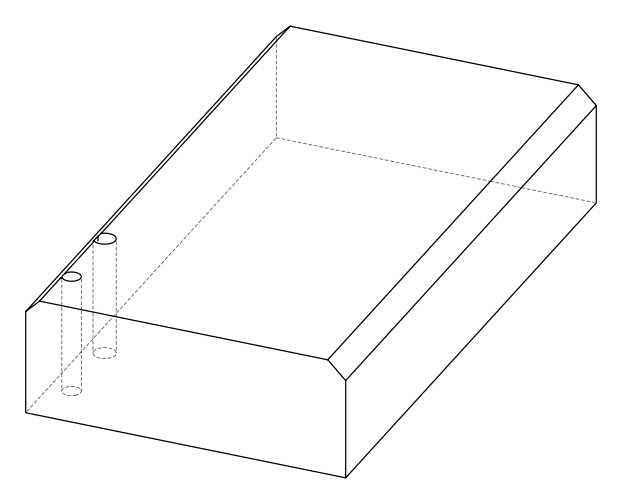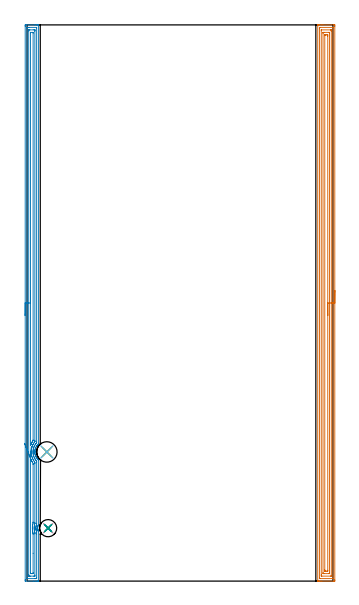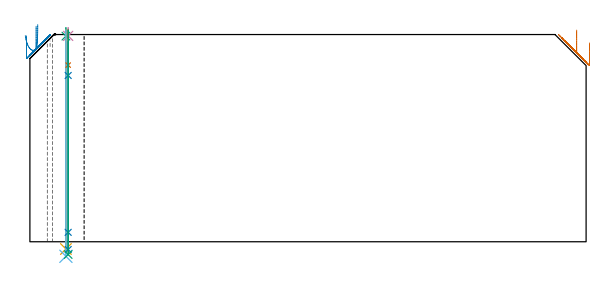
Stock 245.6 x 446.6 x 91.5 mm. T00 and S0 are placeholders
(PLAN: 9 operations, 6 tool changes, 34.6 min)
(1 AREA_MILL | FG_CHAMFER_SURFACE | UGT0205_001 | 18.16 min | 41893 mm3)
(2 AREA_MILL_1 | FG_CHAMFER_SURFACE_1 | UGT0205_001 | 14.64 min | 25103 mm3)
(3 SPOT_DRILL | STEP1HOLE | NXT0321_9005460120000 | 0.03 min | 8 mm3)
(4 SPOT_DRILL_1 | STEP1HOLE_1 | NXT0321_9005460120000 | 0.03 min | 6 mm3)
(5 DRILL_THROUGH_HOLE_INTO_CENTER | STEP1HOLE | NXT0301_065 | 0.39 min | 6297 mm3)
(6 DRILL_TO_ENLARGE_THROUGH_HOLE | STEP1HOLE | UGT0301_288 | 0.4 min | 12954 mm3)
(7 DRILL_BLIND_HOLE_INTO_CENTER | STEP1HOLE_1 | NXT0301_061 | 0.06 min | 781 mm3)
(8 GUN_DRILL_THROUGH_HOLE | STEP1HOLE_1 | UGT0307_005 | 0.46 min | 4245 mm3)
(9 DRILL_TO_ENLARGE_THROUGH_HOLE_1 | STEP1HOLE_1 | UGT0301_271 | 0.4 min | 8607 mm3)
(TOOL UGT0205_001 | Chamfer Mill 20 x 3 x 45 deg. | D20 FL50 Z2)
(TOOL NXT0321_9005460120000 | NC Spot Drill, 142deg, 12mm, Carbide, Uncoated | D12 PA142 FL30 Z2)
(TOOL NXT0301_065 | Carbide Drill 9.4mm [860.1-0940-075A1-MM 2214] | D9.4 PA140 FL98 Z2)
(TOOL UGT0301_288 | Twist Drill 16.4 mm | D16.4 PA118 FL125 Z2)
(TOOL NXT0301_061 | Carbide Drill 9mm [860.1-0900-027A1-MM 2214] | D9 PA140 FL47 Z2)
(TOOL UGT0307_005 | Gun Drill 8.3 mm | D8.3 PA130 FL24 Z1)
(TOOL UGT0301_271 | Twist Drill 13.8 mm | D13.8 PA118 FL108 Z2)
(OP 1 AREA_MILL)
G17 G21 G94 G90
T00 M6
G54
G17 G0 G90 X247.1 Y233.3 S1061 M3
G43 Z101.5 H0
Z87.8
G94 G1 Y233.262 Z86.928 F250.
Y233.148 Z86.064
Y232.959 Z85.212
Y232.697 Z84.38
Y232.363 Z83.574
Y231.96 Z82.8
Y231.491 Z82.064
Y230.96 Z81.372
Y230.371 Z80.729
Y229.728 Z80.14
Y229.036 Z79.609
Y228.3 Z79.14
Y227.526 Z78.737
Y226.72 Z78.403
Y225.888 Z78.141
Y225.036 Z77.952
Y224.172 Z77.838
Y223.3 Z77.8
Y0.92
X247.099 Y0.631 Z77.801
X247.094 Y0.032 Z77.804
X247.092 Y0.007 Z77.806
X246.496 Y0.003 Z78.401
X245.867 Y0. Z79.031
X236.681 Z88.214
X235.262 Z89.634
X234.896 Z89.999
X234.164 Z90.736
X233.895 Z91.004
X233.464 Z91.427
X233.42 Z91.471
X233.403 Y0.008 Z91.488
X233.4 Y0.184 Z91.5
Y446.416
X233.403 Y446.59 Z91.488
X233.462 Y446.593 Z91.429
X233.896 Y446.6 Z91.004
X234.163 Z90.736
X234.896 Z89.999
X236.155 Z88.742
X237.573 Z87.323
X245.867 Z79.03
X246.496 Y446.597 Z78.401
X247.092 Y446.593 Z77.806
X247.094 Y446.568 Z77.804
X247.098 Y445.969 Z77.802
X247.1 Y445.364 Z77.8
Y223.3
X245.686 Z79.214
Y2.337
X245.684 Y2.255 Z79.216
X245.68 Y2.092 Z79.22
X245.676 Y2.009 Z79.224
X245.656 Y2.006 Z79.244
X245.604 Y2.003 Z79.296
X245.13 Y2. Z79.77
X235.314 Z89.586
X234.896 Y2.003 Z90.004
X234.837 Y2.006 Z90.063
X234.825 Y2.009 Z90.075
X234.821 Y2.065 Z90.079
X234.817 Y2.173 Z90.083
X234.815 Y2.337 Z90.085
X234.814 Y2.419 Z90.086
Y444.263
X234.816 Y444.345 Z90.084
X234.82 Y444.508 Z90.08
X234.824 Y444.591 Z90.076
X234.844 Y444.594 Z90.056
X234.896 Y444.597 Z90.004
X235.37 Y444.6 Z89.53
X245.186 Z79.714
X245.604 Y444.597 Z79.296
X245.663 Y444.594 Z79.237
X245.675 Y444.591 Z79.225
X245.679 Y444.535 Z79.221
X245.683 Y444.427 Z79.217
X245.685 Y444.263 Z79.215
X245.686 Y444.181 Z79.214
Y223.3
X244.272 Z80.628
X244.271 Y4.208 Z80.629
Y4.094
X244.268 Y4.039 Z80.632
X244.265 Y4.018 Z80.635
X244.233 Y4.01 Z80.667
X244.025 Y4.001 Z80.875
X236.681 Y4. Z88.219
X236.474 Y4.002 Z88.426
X236.336 Y4.005 Z88.564
X236.235 Y4.012 Z88.665
X236.232 Y4.057 Z88.668
X236.23 Y4.208 Z88.67
X236.229 Y4.661 Z88.671
X236.228 Y5.102 Z88.672
X236.229 Y442.392 Z88.671
Y442.506
X236.232 Y442.561 Z88.668
X236.235 Y442.582 Z88.665
X236.267 Y442.59 Z88.633
X236.475 Y442.599 Z88.425
X243.819 Y442.6 Z81.081
X244.027 Y442.598 Z80.873
X244.165 Y442.594 Z80.735
X244.265 Y442.588 Z80.635
X244.267 Y442.543 Z80.633
X244.27 Y442.392 Z80.63
X244.271 Y441.939 Z80.629
X244.272 Y441.498 Z80.628
Y223.3
X242.857 Z82.043
Y6.89
X242.853 Y6.071 Z82.047
X242.851 Y6.02 Z82.049
X242.811 Y6.01 Z82.089
X242.701 Y6.005 Z82.199
X242.479 Y6.002 Z82.421
X242.035 Y6. Z82.865
X238.465 Z86.435
X238.019 Y6.002 Z86.881
X237.799 Y6.005 Z87.101
X237.689 Y6.01 Z87.211
X237.649 Y6.018 Z87.251
X237.643 Y6.89 Z87.257
Y439.71
X237.647 Y440.529 Z87.253
X237.649 Y440.58 Z87.251
X237.689 Y440.59 Z87.211
X237.799 Y440.595 Z87.101
X238.021 Y440.598 Z86.879
X238.465 Y440.6 Z86.435
X242.035 Z82.865
X242.481 Y440.598 Z82.419
X242.701 Y440.595 Z82.199
X242.811 Y440.59 Z82.089
X242.851 Y440.581 Z82.049
X242.857 Y439.71 Z82.043
Y223.3
X241.443 Z83.457
X241.442 Y8.679 Z83.458
X241.441 Y8.38 Z83.459
X241.436 Y8.077 Z83.464
X241.432 Y8.009 Z83.468
X241.396 Y8.007 Z83.504
X241.312 Y8.003 Z83.588
X241.142 Y8.001 Z83.758
X240.927 Y8. Z83.973
X240.035 Z84.865
X239.358 Y8.002 Z85.542
X239.139 Y8.004 Z85.761
X239.072 Y8.01 Z85.828
X239.064 Y8.029 Z85.836
X239.061 Y8.082 Z85.839
X239.058 Y8.679 Z85.842
X239.057 Y8.98 Z85.843
X239.058 Y437.921 Z85.842
X239.059 Y438.22 Z85.841
X239.064 Y438.523 Z85.836
X239.068 Y438.591 Z85.832
X239.104 Y438.593 Z85.796
X239.188 Y438.597 Z85.712
X239.358 Y438.599 Z85.542
X239.573 Y438.6 Z85.327
X240.465 Z84.435
X241.142 Y438.598 Z83.758
X241.361 Y438.596 Z83.539
X241.428 Y438.59 Z83.473
X241.436 Y438.571 Z83.464
X241.439 Y438.518 Z83.461
X241.442 Y437.921 Z83.458
X241.443 Y437.62 Z83.457
Y223.3
Y222.428 Z83.495
Y221.563 Z83.609
Y220.712 Z83.798
Y219.88 Z84.06
Y219.074 Z84.394
Y218.3 Z84.797
Y217.564 Z85.265
Y216.872 Z85.796
Y216.229 Z86.386
Y215.64 Z87.029
Y215.108 Z87.721
Y214.64 Z88.457
Y214.237 Z89.231
Y213.903 Z90.037
Y213.641 Z90.869
Y213.452 Z91.72
Y213.338 Z92.585
Y213.3 Z93.457
G0 Z101.5
M5
M2
(OP 2 AREA_MILL_1)
G17 G21 G94 G90
T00 M6
G54
G17 G0 G90 X-1.5 Y213.3 S1061 M3
G43 Z101.5 H0
Z90.9
G94 G1 Y213.338 Z90.028 F250.
Y213.452 Z89.163
Y213.641 Z88.312
Y213.903 Z87.48
Y214.237 Z86.674
Y214.64 Z85.9
Y215.108 Z85.164
Y215.64 Z84.472
Y216.229 Z83.829
Y216.872 Z83.24
Y217.564 Z82.708
Y218.3 Z82.24
Y219.074 Z81.837
Y219.88 Z81.503
Y220.712 Z81.241
Y221.563 Z81.052
Y222.428 Z80.938
Y223.3 Z80.9
Y445.533
X-1.499 Y445.969 Z80.901
X-1.495 Y446.423 Z80.903
X-1.492 Y446.59 Z80.906
X-1.048 Y446.595 Z81.349
X-0.426 Y446.6 Z81.971
X6.004 Z88.398
X7.405 Z89.801
X7.767 Z90.162
X8.49 Z90.89
X8.729 Z91.129
X9.096 Y446.594 Z91.486
X9.097 Y446.593 Z91.488
X9.1 Y446.416 Z91.5
Y110.624
X9.093 Y109.954 Z91.491
X9.09 Y109.948 Z91.489
X9.089 Y109.947 Z91.488
X9.038 Y109.902 Z91.438
X8.9 Y109.778 Z91.299
X8.368 Y109.242 Z90.766
X8.052 Y108.884 Z90.451
X8.015 Y108.835 Z90.414
X7.765 Y108.502 Z90.161
X7.492 Y108.11 Z89.89
X7.417 Y107.99 Z89.814
X7.169 Y107.547 Z89.567
X6.945 Y107.096 Z89.342
X6.771 Y106.683 Z89.17
X6.615 Y106.266 Z89.014
X6.595 Y106.203 Z88.994
X6.52 Y105.935 Z88.92
X6.471 Y105.757 Z88.869
X6.367 Y105.309 Z88.765
X6.29 Y104.862 Z88.69
X6.256 Y104.557 Z88.654
X6.24 Y104.415 Z88.636
X6.238 Y104.364 Z88.631
X6.224 Y104.129 Z88.617
X6.216 Y103.968 Z88.606
Y103.913 Z88.605
X6.214 Y103.855 Z88.606
Y103.752 Z88.603
Y103.66
X6.212 Y103.55 Z88.605
Y103.521
X6.216 Y103.47 Z88.606
X6.23 Y103.125 Z88.628
X6.232 Y103.074 Z88.631
X6.28 Y102.627 Z88.677
X6.351 Y102.179 Z88.749
X6.445 Y101.733 Z88.843
X6.525 Y101.433 Z88.924
X6.615 Y101.135 Z89.014
X6.721 Y100.839 Z89.121
X6.91 Y100.39 Z89.306
X7.117 Y99.945 Z89.516
X7.179 Y99.833 Z89.577
X7.299 Y99.615 Z89.696
X7.4 Y99.446 Z89.796
X7.493 Y99.291 Z89.889
X7.652 Y99.052 Z90.049
X7.767 Y98.9 Z90.163
X7.995 Y98.598 Z90.394
X8.359 Y98.158 Z90.757
X8.777 Y97.742 Z91.177
X9.091 Y97.45 Z91.49
X9.094 Y97.437 Z91.492
X9.1 Y97.21 Z91.5
Y45.342
X9.101 Y45.317 Z91.498
X8.964 Y44.968 Z91.364
X8.927 Y44.86 Z91.327
X8.815 Y44.525 Z91.211
X8.695 Y44.08 Z91.091
X8.648 Y43.854 Z91.045
X8.602 Y43.631 Z91.001
X8.544 Y43.185 Z90.941
X8.525 Y42.87 Z90.916
X8.515 Y42.737 Z90.909
Y42.462 Z90.905
X8.514 Y42.29 Z90.908
X8.522 Y42.193 Z90.911
X8.538 Y41.903 Z90.933
X8.541 Y41.844 Z90.937
X8.552 Y41.766 Z90.947
X8.565 Y41.658 Z90.962
X8.6 Y41.396 Z90.994
X8.616 Y41.319 Z91.008
X8.633 Y41.223 Z91.029
X8.648 Y41.141 Z91.047
X8.663 Y41.065 Z91.061
X8.687 Y40.95 Z91.083
X8.709 Y40.872 Z91.102
X8.779 Y40.606 Z91.176
X8.808 Y40.501 Z91.205
X8.869 Y40.317 Z91.266
X8.954 Y40.056 Z91.354
X9.089 Y39.681 Z91.489
X9.09 Y39.664 Z91.49
X9.1 Y0.184 Z91.5
X9.097 Y0.007 Z91.488
X9.096 Y0.006 Z91.486
X8.729 Y0. Z91.129
X8.49 Z90.89
X7.767 Z90.162
X6.523 Z88.92
X5.122 Z87.518
X-1.048 Y0.001 Z81.349
X-1.27 Y0.004 Z81.128
X-1.492 Y0.01 Z80.906
X-1.495 Y0.177 Z80.903
X-1.499 Y0.631 Z80.901
X-1.5 Y1.089 Z80.9
Y223.3
X-0.086 Z82.314
X-0.085 Y444.098 Z82.315
Y444.181
X-0.079 Y444.577 Z82.321
X0.308 Y444.593 Z82.708
X0.715 Y444.598 Z83.115
X1.183 Y444.6 Z83.583
X1.596 Z83.996
X7.584 Y444.599 Z89.984
X7.619 Y444.598 Z90.019
X7.654 Y444.594 Z90.054
X7.678 Y444.59 Z90.078
X7.679 Y444.562 Z90.079
X7.685 Y444.264 Z90.085
Y111.518
X7.68 Y111.112 Z90.08
X7.678 Y111.016 Z90.078
X7.331 Y110.624 Z89.731
X7.124 Y110.381 Z89.524
X6.885 Y110.071 Z89.285
X6.741 Y109.876 Z89.141
X6.639 Y109.73 Z89.039
X6.384 Y109.344 Z88.784
X6.086 Y108.835 Z88.486
X6.068 Y108.803 Z88.468
X6.056 Y108.782 Z88.456
X6.004 Y108.678 Z88.404
X5.765 Y108.183 Z88.165
X5.662 Y107.941 Z88.062
X5.504 Y107.554 Z87.904
X5.32 Y107.047 Z87.72
X5.122 Y106.356 Z87.522
X5.083 Y106.192 Z87.483
X5.075 Y106.153 Z87.475
X4.997 Y105.77 Z87.397
X4.94 Y105.443 Z87.34
X4.911 Y105.258 Z87.311
X4.841 Y104.65 Z87.241
X4.822 Y104.364 Z87.222
X4.802 Y103.795 Z87.202
Y103.47
X4.832 Y102.87 Z87.232
X4.861 Y102.576 Z87.261
X4.897 Y102.248 Z87.297
X4.957 Y101.849 Z87.357
X4.987 Y101.681 Z87.387
X5.122 Y101.031 Z87.522
X5.195 Y100.75 Z87.595
X5.211 Y100.698 Z87.611
X5.363 Y100.225 Z87.763
X5.483 Y99.893 Z87.883
X5.743 Y99.263 Z88.143
X5.868 Y98.999 Z88.268
X6.004 Y98.728 Z88.404
X6.224 Y98.328 Z88.624
X6.357 Y98.104 Z88.757
X6.564 Y97.78 Z88.964
X6.885 Y97.333 Z89.285
X6.978 Y97.21 Z89.378
X7.387 Y96.701 Z89.787
X7.679 Y96.372 Z90.079
X7.681 Y96.356 Z90.081
X7.683 Y96.316 Z90.083
X7.686 Y95.504 Z90.086
Y95.422
X7.685 Y46.32 Z90.085
X7.684 Y46.238 Z90.084
X7.679 Y45.834 Z90.079
X7.585 Y45.527 Z89.985
X7.53 Y45.343 Z89.93
X7.389 Y44.832 Z89.789
X7.303 Y44.449 Z89.703
X7.233 Y44.096 Z89.633
X7.159 Y43.555 Z89.559
X7.136 Y43.3 Z89.536
X7.104 Y42.661 Z89.504
X7.103 Y42.44 Z89.503
X7.11 Y42.104 Z89.51
X7.128 Y41.766 Z89.528
X7.137 Y41.639 Z89.537
X7.152 Y41.496 Z89.552
X7.239 Y40.872 Z89.639
X7.328 Y40.423 Z89.728
X7.441 Y39.978 Z89.841
X7.669 Y39.183 Z90.069
X7.673 Y39.084 Z90.073
X7.675 Y38.99 Z90.075
X7.676 Y38.189 Z90.076
Y37.387
X7.685 Y2.502 Z90.085
X7.684 Y2.419 Z90.084
X7.678 Y2.023 Z90.078
X7.291 Y2.007 Z89.691
X6.885 Y2.002 Z89.285
X6.417 Y2. Z88.817
X6.004 Z88.404
X0.016 Y2.001 Z82.416
X-0.019 Y2.002 Z82.381
X-0.054 Y2.006 Z82.346
X-0.078 Y2.009 Z82.322
X-0.079 Y2.038 Z82.321
X-0.085 Y2.336 Z82.315
X-0.086 Y223.3 Z82.314
X1.328 Z83.728
X1.329 Y441.77 Z83.729
X1.331 Y442.392 Z83.731
X1.333 Y442.528 Z83.733
X1.335 Y442.587 Z83.735
X1.397 Y442.594 Z83.797
X1.596 Y442.597 Z83.996
X2.273 Y442.6 Z84.673
X4.918 Z87.318
X5.799 Z88.199
X6.004 Y442.597 Z88.404
X6.208 Y442.592 Z88.608
X6.261 Y442.59 Z88.661
X6.265 Y442.554 Z88.665
X6.268 Y442.483 Z88.668
X6.27 Y442.392 Z88.67
X6.271 Y442.121 Z88.671
Y441.498
Y113.035
X6.27 Y112.412 Z88.67
X6.268 Y112.144 Z88.668
X6.265 Y112.051 Z88.665
X6.26 Y111.99 Z88.66
X5.905 Y111.518 Z88.305
X5.581 Y111.053 Z87.981
X5.296 Y110.624 Z87.696
X5.23 Y110.515 Z87.63
X5.122 Y110.329 Z87.522
X4.912 Y109.943 Z87.312
X4.803 Y109.73 Z87.203
X4.616 Y109.349 Z87.016
X4.39 Y108.835 Z86.79
X4.346 Y108.729 Z86.746
X4.241 Y108.466 Z86.641
X4.103 Y108.081 Z86.503
X4.055 Y107.941 Z86.455
X3.897 Y107.395 Z86.297
X3.801 Y107.047 Z86.201
X3.717 Y106.684 Z86.117
X3.607 Y106.153 Z86.007
X3.57 Y105.939 Z85.97
X3.521 Y105.625 Z85.921
X3.474 Y105.258 Z85.874
X3.462 Y105.154 Z85.862
X3.429 Y104.778 Z85.829
X3.401 Y104.364 Z85.801
X3.399 Y104.324 Z85.799
X3.382 Y103.47 Z85.782
Y103.447
X3.431 Y102.576 Z85.831
X3.437 Y102.496 Z85.837
X3.537 Y101.681 Z85.937
X3.569 Y101.469 Z85.969
X3.634 Y101.101 Z86.034
X3.701 Y100.787 Z86.101
X3.8 Y100.34 Z86.2
X3.922 Y99.893 Z86.322
X4.194 Y99.046 Z86.594
X4.211 Y98.999 Z86.611
X4.241 Y98.923 Z86.641
X4.594 Y98.104 Z86.994
X4.936 Y97.399 Z87.336
X5.041 Y97.21 Z87.441
X5.122 Y97.071 Z87.522
X5.6 Y96.316 Z88.
X6.004 Y95.765 Z88.404
X6.151 Y95.571 Z88.551
X6.264 Y95.422 Z88.664
X6.268 Y95.154 Z88.668
X6.271 Y94.527 Z88.671
Y94.256
Y46.86
X6.27 Y46.549 Z88.67
X6.267 Y46.394 Z88.667
X6.264 Y46.317 Z88.664
X6.25 Y46.238 Z88.65
X6.012 Y45.335 Z88.412
X6.004 Y45.301 Z88.404
X5.863 Y44.592 Z88.263
X5.841 Y44.449 Z88.241
X5.756 Y43.806 Z88.156
X5.733 Y43.555 Z88.133
X5.702 Y42.967 Z88.102
X5.69 Y42.661 Z88.09
X5.696 Y42.079 Z88.096
X5.711 Y41.766 Z88.111
X5.765 Y41.114 Z88.165
X5.797 Y40.872 Z88.197
X5.848 Y40.509 Z88.248
X5.927 Y40.056 Z88.327
X5.943 Y39.978 Z88.343
X6.004 Y39.703 Z88.404
X6.17 Y39.084 Z88.57
X6.231 Y38.853 Z88.631
X6.255 Y38.741 Z88.655
X6.257 Y38.663 Z88.657
X6.26 Y38.505 Z88.66
X6.262 Y38.189 Z88.662
Y37.927
X6.27 Y4.832 Z88.67
X6.268 Y4.208 Z88.668
X6.266 Y4.073 Z88.666
X6.264 Y4.014 Z88.664
X6.202 Y4.006 Z88.602
X6.004 Y4.003 Z88.404
X5.327 Y4. Z87.727
X2.682 Z85.082
X1.801 Z84.201
X1.596 Y4.003 Z83.996
X1.392 Y4.008 Z83.792
X1.339 Y4.01 Z83.739
X1.335 Y4.046 Z83.735
X1.331 Y4.117 Z83.731
X1.33 Y4.208 Z83.73
X1.329 Y4.479 Z83.729
X1.328 Y5.102 Z83.728
Y223.3
X2.743 Z85.143
Y440.335
X2.745 Y440.544 Z85.145
X2.747 Y440.579 Z85.147
X2.749 Y440.59 Z85.149
X2.757 Y440.593 Z85.157
X2.811 Y440.597 Z85.211
X2.92 Y440.599 Z85.32
X4.68 Z87.08
X4.789 Y440.598 Z87.189
X4.843 Y440.594 Z87.243
X4.851 Y440.59 Z87.251
X4.854 Y440.586 Z87.254
X4.856 Y440.564 Z87.256
X4.857 Y440.458 Z87.257
Y439.978
Y113.307
X4.855 Y112.994 Z87.255
X4.853 Y112.916 Z87.253
X4.85 Y112.88 Z87.25
X4.837 Y112.855 Z87.237
X4.777 Y112.763 Z87.177
X4.539 Y112.412 Z86.939
X4.419 Y112.232 Z86.819
X4.241 Y111.954 Z86.641
X4.079 Y111.682 Z86.479
X3.986 Y111.518 Z86.386
X3.763 Y111.108 Z86.163
X3.516 Y110.624 Z85.916
X3.464 Y110.518 Z85.864
X3.359 Y110.29 Z85.759
X3.192 Y109.899 Z85.592
X3.122 Y109.73 Z85.522
X3.036 Y109.513 Z85.436
X2.94 Y109.261 Z85.34
X2.777 Y108.835 Z85.177
X2.773 Y108.828 Z85.173
X2.75 Y108.835 Z85.15
X2.745 Y109.22 Z85.145
X2.743 Y109.46 Z85.143
Y223.3
Y224.172 Z85.181
Y225.036 Z85.295
Y225.888 Z85.483
Y226.72 Z85.746
Y227.526 Z86.08
Y228.3 Z86.482
Y229.036 Z86.951
Y229.728 Z87.482
Y230.371 Z88.072
Y230.96 Z88.715
Y231.492 Z89.407
Y231.96 Z90.143
Y232.363 Z90.916
Y232.697 Z91.722
Y232.959 Z92.554
Y233.148 Z93.406
Y233.262 Z94.271
Y233.3 Z95.143
G0 Z101.5
X-2.033 Y110.608
Z91.036
G1 X-1.907 Y110.293 Z90.232
X-1.755 Y109.914 Z89.461
X-1.579 Y109.475 Z88.729
X-1.38 Y108.977 Z88.04
X-1.159 Y108.426 Z87.401
X-0.918 Y107.825 Z86.816
X-0.66 Y107.179 Z86.29
X-0.385 Y106.493 Z85.826
X-0.096 Y105.772 Z85.429
X0.205 Y105.022 Z85.101
X0.515 Y104.248 Z84.844
X0.832 Y103.456 Z84.661
X1.154 Y102.652 Z84.554
X1.478 Y101.843 Z84.522
X1.802 Y101.034 Z84.566
X2.124 Y100.232 Z84.686
X2.44 Y99.443 Z84.88
X2.749 Y98.672 Z85.149
X2.881 Y98.307 Z85.281
X2.953 Y98.104 Z85.353
X3.198 Y97.498 Z85.598
X3.283 Y97.287 Z85.683
X3.317 Y97.21 Z85.717
X3.359 Y97.115 Z85.759
X3.752 Y96.316 Z86.152
X3.924 Y95.995 Z86.324
X4.241 Y95.453 Z86.641
X4.26 Y95.422 Z86.66
X4.293 Y95.369 Z86.693
X4.85 Y94.527 Z87.25
X4.855 Y93.904 Z87.255
X4.856 Y93.633 Z87.256
X4.857 Y47.401 Z87.257
X4.855 Y47.132 Z87.255
X4.85 Y46.82 Z87.25
X4.845 Y46.668 Z87.245
X4.646 Y45.826 Z87.046
X4.545 Y45.343 Z86.945
X4.493 Y45.088 Z86.893
X4.4 Y44.449 Z86.8
X4.381 Y44.306 Z86.781
X4.344 Y43.952 Z86.744
X4.311 Y43.555 Z86.711
X4.306 Y43.488 Z86.706
X4.271 Y42.661 Z86.671
X4.27 Y42.631 Z86.67
X4.289 Y41.766 Z86.689
X4.292 Y41.715 Z86.692
X4.361 Y40.872 Z86.761
X4.375 Y40.736 Z86.775
X4.485 Y39.978 Z86.885
X4.541 Y39.673 Z86.941
X4.664 Y39.084 Z87.064
X4.801 Y38.515 Z87.201
X4.841 Y38.327 Z87.241
X4.842 Y38.189 Z87.242
X4.847 Y37.574 Z87.247
X4.852 Y22.367 Z87.252
X4.855 Y6.89 Z87.255
X4.852 Y6.271 Z87.252
X4.849 Y6.06 Z87.249
X4.839 Y6.01 Z87.239
X4.789 Y6.007 Z87.189
X4.68 Y6.004 Z87.08
X4.241 Y6. Z86.641
X3.359 Z85.759
X2.92 Y6.001 Z85.32
X2.811 Y6.002 Z85.211
X2.757 Y6.006 Z85.157
X2.749 Y6.01 Z85.149
X2.746 Y6.014 Z85.146
X2.744 Y6.036 Z85.144
X2.743 Y6.142 Z85.143
Y6.622
Y98.352
X2.745 Y98.57 Z85.145
X2.747 Y98.654 Z85.147
X2.749 Y98.672 Z85.149
X2.815 Y99.536 Z85.253
X2.881 Y100.387 Z85.433
X2.945 Y101.219 Z85.686
X3.007 Y102.026 Z86.012
X3.066 Y102.802 Z86.406
X3.123 Y103.541 Z86.867
X3.177 Y104.236 Z87.391
X3.227 Y104.884 Z87.973
X3.272 Y105.478 Z88.61
X3.314 Y106.015 Z89.296
X3.35 Y106.49 Z90.027
X3.382 Y106.9 Z90.796
X3.408 Y107.242 Z91.599
X3.429 Y107.512 Z92.428
X3.444 Y107.709 Z93.278
X3.453 Y107.832 Z94.141
X3.457 Y107.879 Z95.012
X3.455 Y107.851 Z95.884
G0 Z101.5
M5
M2
(OP 3 SPOT_DRILL)
G17 G21 G94 G90
T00 M6
G54
G17 G0 G90 X15.9 Y103.7 S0 M3
G43 Z101.5 H0
G94 G81 G98 Z90.794 F250. R94.5
G80
M5
M2
(OP 4 SPOT_DRILL_1)
G17 G21 G94 G90
T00 M6
G54
G17 G0 G90 X16.9 Y42.5 S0 M3
G43 Z101.5 H0
G94 G81 G98 Z90.906 F250. R94.5
G80
M5
M2
(OP 5 DRILL_THROUGH_HOLE_INTO_CENTER)
G17 G21 G94 G90
T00 M6
G54
G17 G0 G90 X15.9 Y103.7 S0 M3
G43 Z101.5 H1
G94 G73 G98 Z-3.211 F250. Q8.61 R93.5
G80
M5
M2
(OP 6 DRILL_TO_ENLARGE_THROUGH_HOLE)
G17 G21 G94 G90
T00 M6
G54
G17 G0 G90 X15.9 Y103.7 S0 M3
G43 Z101.5 H0
G94 G73 G98 Z-6.427 F250. Q16.321 R93.5
G80
M5
M2
(OP 7 DRILL_BLIND_HOLE_INTO_CENTER)
G17 G21 G94 G90
T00 M6
G54
G17 G0 G90 X16.9 Y42.5 S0 M3
G43 Z101.5 H1
G94 G81 G98 Z78. F250. R93.5
G80
M5
M2
(OP 8 GUN_DRILL_THROUGH_HOLE)
G17 G21 G94 G90
T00 M6
G54
G17 G0 G90 X16.9 Y42.5 M8
G43 Z101.5 H0
Z88.308
S716 M3
G94 G1 Z73.425 F125. M26
G4 X.084
Z4.15 F250.
G4 X.084
Z-3.435 F125.
G4 X.084
M5
M9
G0 Z88.308
Z101.5
M2
(OP 9 DRILL_TO_ENLARGE_THROUGH_HOLE_1)
G17 G21 G94 G90
T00 M6
G54
G17 G0 G90 X16.9 Y42.5 S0 M3
G43 Z101.5 H0
G94 G73 G98 Z-5.646 F250. Q12.143 R93.5
G80
M5
M2
